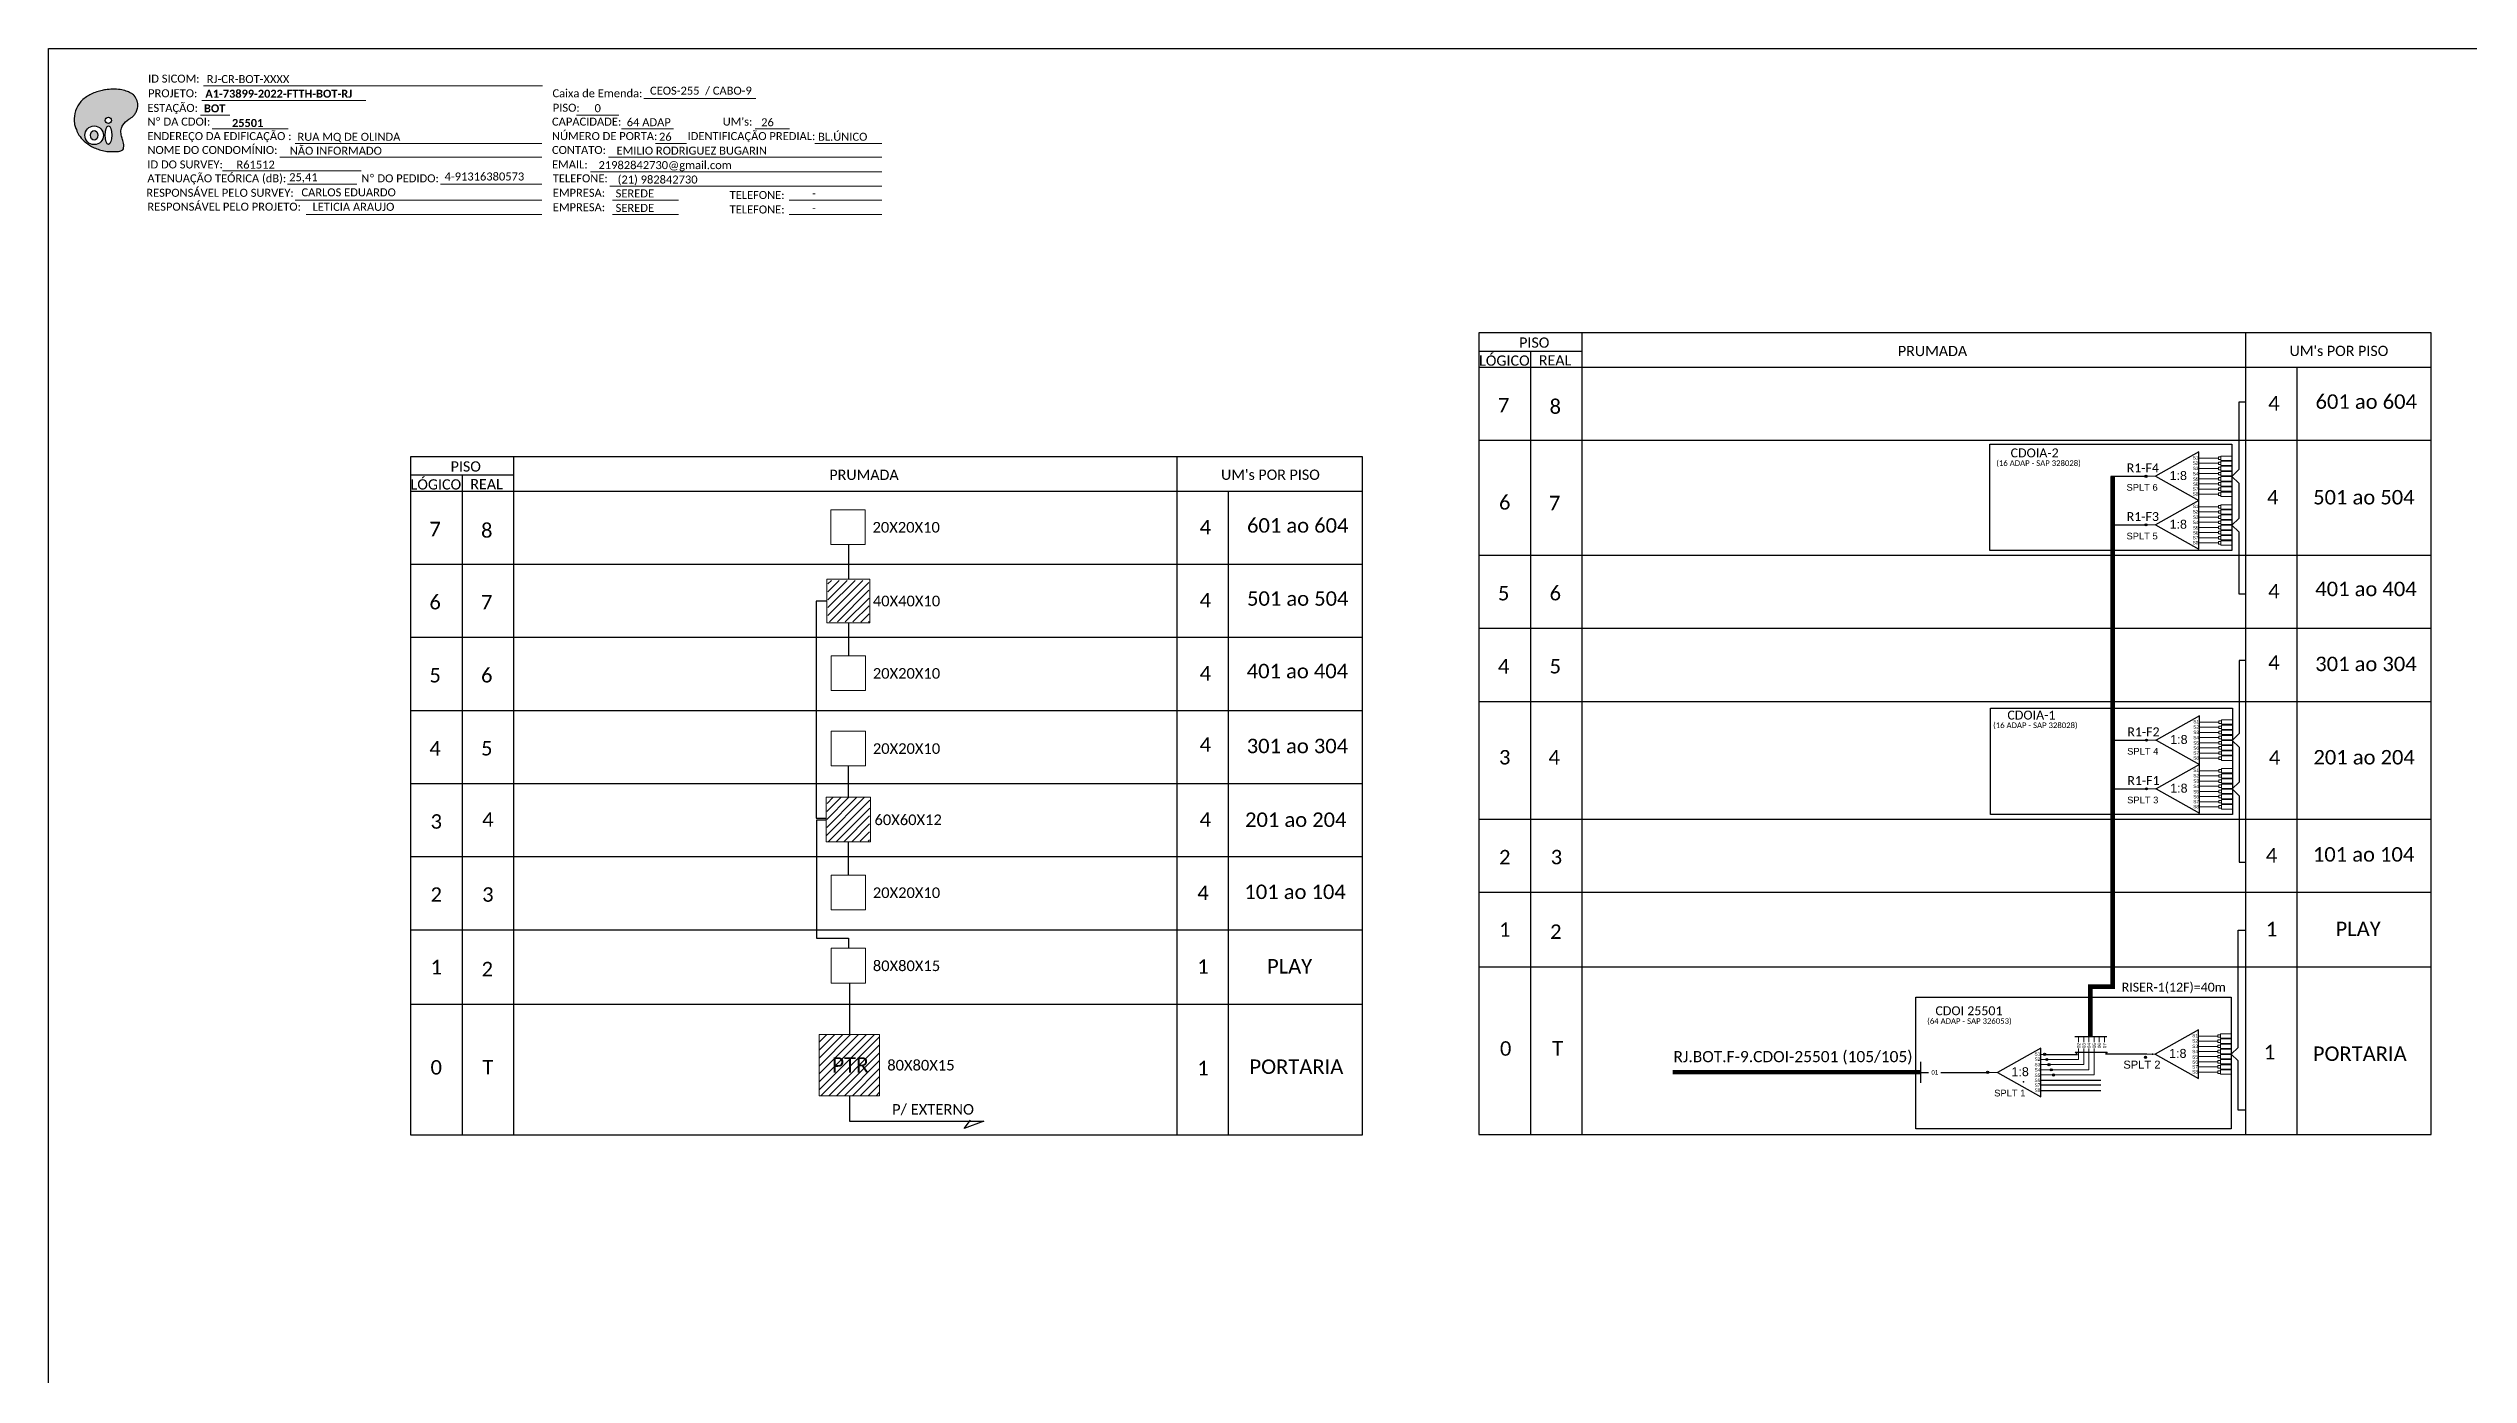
# Model space of a CAD drawing. Extents: x 0 to 841, y 0 to 594.
# Drawn here: x 0 to 542, y 297 to 594 of the extents above; entities that cross this region are included whole.
import ezdxf
from ezdxf.enums import TextEntityAlignment as Align

# ---------------------------------------------------------------- set-up
doc = ezdxf.new("R2010")
doc.units = 0
doc.styles.add('ARIAL', font='arial.ttf')
doc.styles.add('WMF-Calibri0', font='calibri.ttf')
doc.styles.add('WMF-Calibri1', font='calibrib.ttf')
doc.linetypes.add('RESERVA', pattern='A,0.5,-0.15,["RESERVA",Standard,S=0.18,R=0,X=0,Y=-0.1],-1.3', length=1.95)

# ---------------------------------------------------------------- blocks, each defined once
blk = doc.blocks.new('OI')
h = blk.add_hatch(color=40)
edge = h.paths.add_edge_path()
edge.add_spline(control_points=[(4.35, -0.67), (3.92, -0.99), (3.26, -1.5), (2.81, -2.59), (2.9, -3.5), (3.06, -4.27), (3.31, -4.85), (3.37, -5.39), (3.4, -5.88), (3.2, -6.4), (2.54, -6.61), (1.65, -6.63), (0.55, -6.67), (-0.56, -6.42), (-1.61, -6.14), (-2.77, -5.61), (-3.92, -4.77), (-4.89, -3.7), (-5.34, -2.65), (-5.6, -1.94), (-5.85, -0.96), (-5.71, 0.47), (-5.1, 2.02), (-4.14, 3.02), (-3.3, 3.61), (-2.37, 4.16), (-1.36, 4.44), (-0.56, 4.7), (0.79, 4.85), (2.24, 4.97), (3.79, 4.57), (4.67, 4.21), (5.44, 3.65), (5.76, 2.99), (6.03, 2.21), (6.01, 1.46), (5.72, 0.64), (5.31, 0.08), (4.88, -0.38), (4.51, -0.55), (4.35, -0.67)], knot_values=[0, 0, 0, 0, 1.60434, 2.417191, 3.427595, 4.282808, 4.776746, 5.304182, 5.888771, 6.258406, 6.858137, 7.79129, 8.986195, 10.124242, 11.187857, 12.242908, 13.953784, 15.414161, 16.515391, 17.349188, 17.675853, 19.552021, 21.515531, 22.568638, 23.63245, 24.621084, 25.782718, 26.745347, 27.142653, 29.870543, 31.004649, 31.921532, 32.709589, 33.801391, 34.042471, 35.192333, 35.971461, 36.628871, 37.254359, 37.836911, 37.836911, 37.836911, 37.836911], degree=3, periodic=0)
h.paths.add_polyline_path([(1.13, -0.87, -1), (-0.04, -0.87, -1)], flags=16)
edge = h.paths.add_edge_path(flags=16)
edge.add_ellipse((0.56, -3.59), major_axis=(-0.02, 1.71), ratio=0.361305, start_angle=0, end_angle=360)
h.paths.add_polyline_path([(-0.36, -3.62, -1), (-3.8, -3.62, -1)], flags=16)
edge = h.paths.add_edge_path(flags=0)
edge.add_ellipse((-2.08, -3.62), major_axis=(0, 0.885), ratio=0.758294, start_angle=0, end_angle=360)
at = {"color": 40}
for centre, radius in [((-2.08, -3.62), 1.72), ((0.54, -0.87), 0.587)]:
    blk.add_circle(centre, radius, dxfattribs=at)
blk.add_ellipse((-2.08, -3.62), major_axis=(0, 0.885), ratio=0.758294, start_param=-3.141592653589792, end_param=3.141592653589792, dxfattribs=at)
blk.add_ellipse((0.56, -3.59), major_axis=(-0.02, 1.71), ratio=0.361305, dxfattribs=at)
at = {"color": 40, "start_tangent": (-0.800898, -0.598801), "end_tangent": (-0.800898, -0.598801)}
blk.add_spline([(4.35, -0.67), (3.2, -1.78), (2.9, -2.54), (2.92, -3.55), (3.12, -4.38), (3.28, -4.85), (3.37, -5.37), (3.35, -5.95), (3.2, -6.29), (2.66, -6.55), (1.73, -6.63), (0.54, -6.62), (-0.58, -6.41), (-1.6, -6.11), (-2.56, -5.67), (-3.95, -4.67), (-4.89, -3.56), (-5.37, -2.56), (-5.64, -1.78), (-5.72, -1.46), (-5.63, 0.42), (-4.84, 2.22), (-4.13, 2.99), (-3.27, 3.62), (-2.4, 4.09), (-1.3, 4.47), (-0.37, 4.72), (0.02, 4.77), (2.75, 4.8), (3.85, 4.53), (4.69, 4.16), (5.31, 3.68), (5.85, 2.73), (5.93, 2.5), (5.94, 1.35), (5.67, 0.62), (5.29, 0.08), (4.84, -0.36), (4.35, -0.67)], degree=3, dxfattribs=at)
blk = doc.blocks.new('SPLITTER_')
blk.add_point((0, 0))
at = {"style": 'ARIAL', "flags": 4}
blk.add_attdef('SPLT', (0, -3.26), '', height=1.5, dxfattribs=at)
blk = doc.blocks.new('SPLT_1-8_SC-APC')
at = {"color": 1}
blk.add_lwpolyline([(-7.37, -2.1), (-17.04, -7.55), (-7.37, -13), (-7.37, -2.1)], dxfattribs=at)
at = {"color": 3, "lineweight": 0}
for points in [[(-2.99, -3.51), (-7.37, -3.51)], [(-7.37, -4.66), (-2.99, -4.66)], [(-2.41, -3.02), (-2.41, -4)], [(-2.41, -3.02), (0, -3.02)], [(-2.41, -4), (0, -4)], [(-2.41, -4.17), (-2.41, -5.16)], [(-2.41, -4.17), (0, -4.17)], [(-2.41, -5.16), (0, -5.16)], [(-2.41, -5.32), (-2.41, -6.31)], [(-2.41, -5.32), (0, -5.32)], [(-7.37, -5.82), (-2.99, -5.82)], [(-7.37, -6.97), (-2.99, -6.97)], [(-7.37, -8.12), (-2.99, -8.12)], [(-7.37, -9.28), (-2.99, -9.28)], [(-7.37, -10.43), (-2.99, -10.43)], [(-2.41, -6.31), (0, -6.31)], [(-2.41, -6.48), (-2.41, -7.46)], [(-2.41, -6.48), (0, -6.48)], [(-2.41, -7.46), (0, -7.46)], [(-2.41, -7.63), (-2.41, -8.62)], [(-2.41, -7.63), (0, -7.63)], [(-2.41, -8.62), (0, -8.62)], [(-2.41, -8.78), (-2.41, -9.77)], [(-2.41, -8.78), (0, -8.78)], [(-2.41, -9.77), (0, -9.77)], [(-2.41, -9.94), (-2.41, -10.92)], [(-2.41, -9.94), (0, -9.94)], [(-7.37, -11.58), (-2.99, -11.58)], [(-2.41, -10.92), (0, -10.92)], [(-2.41, -11.09), (-2.41, -12.08)], [(-2.41, -11.09), (0, -11.09)], [(-2.41, -12.08), (0, -12.08)]]:
    blk.add_lwpolyline(points, dxfattribs=at)
for points in [[(-2.99, -3.22), (-2.41, -3.22), (-2.41, -3.8), (-2.99, -3.8)], [(-2.99, -4.38), (-2.41, -4.38), (-2.41, -4.95), (-2.99, -4.95)], [(-2.99, -5.53), (-2.41, -5.53), (-2.41, -6.1), (-2.99, -6.1)], [(-2.99, -6.68), (-2.41, -6.68), (-2.41, -7.26), (-2.99, -7.26)], [(-2.99, -7.84), (-2.41, -7.84), (-2.41, -8.41), (-2.99, -8.41)], [(-2.99, -8.99), (-2.41, -8.99), (-2.41, -9.56), (-2.99, -9.56)], [(-2.99, -10.14), (-2.41, -10.14), (-2.41, -10.72), (-2.99, -10.72)], [(-2.99, -11.3), (-2.41, -11.3), (-2.41, -11.87), (-2.99, -11.87)]]:
    blk.add_lwpolyline(points, close=True, dxfattribs=at)
at = {"color": 1, "lineweight": 0}
blk.add_lwpolyline([(-17.04, -7.55), (-19.26, -7.55)], dxfattribs=at)
at = {"color": 1, "style": 'ARIAL'}
for s, height, p in [('S1', 0.75, (-8.74, -3.78)), ('S2', 0.75, (-8.74, -4.97)), ('S3', 0.75, (-8.74, -6.18)), ('1:8', 2, (-13.91, -8.4)), ('S4', 0.75, (-8.74, -7.36)), ('S5', 0.75, (-8.74, -8.57)), ('S6', 0.75, (-8.74, -9.69)), ('S7', 0.75, (-8.74, -10.78)), ('S8', 0.75, (-8.74, -11.9))]:
    blk.add_text(s, height=height, dxfattribs=at).set_placement(p)

msp = doc.modelspace()

# ---------------------------------------------------------------- hatches: boundary and pattern name
h = msp.add_hatch(color=3)
h.dxf.hatch_style = 1
edge = h.paths.add_edge_path()
edge.add_arc((469.9, 498.19), 0.256, -180, 180, ccw=False)
h = msp.add_hatch(color=3)
h.dxf.hatch_style = 1
edge = h.paths.add_edge_path()
edge.add_arc((469.9, 487.3), 0.256, -180, 180, ccw=False)
h = msp.add_hatch()
h.set_pattern_fill('ANSI31', color=1, scale=10, style=0)
h.set_pattern_definition([(45, (-440.8785, 77.7638), (-0.8838835, 0.8838835), [])])
h.paths.add_polyline_path([(183.82, 474.82), (174.62, 474.88), (174.62, 465.62), (183.88, 465.5)])
h.paths.add_polyline_path([(182.62, 466.08), (182.62, 466.08), (182.62, 471.23), (182.62, 471.23)], flags=24)
h = msp.add_hatch(color=3)
h.dxf.hatch_style = 1
edge = h.paths.add_edge_path()
edge.add_arc((470.04, 439.08), 0.256, -180, 180, ccw=False)
h = msp.add_hatch(color=3)
h.dxf.hatch_style = 1
edge = h.paths.add_edge_path()
edge.add_arc((470.04, 428.18), 0.256, -180, 180, ccw=False)
h = msp.add_hatch()
h.set_pattern_fill('ANSI31', color=1, scale=10, style=0)
h.set_pattern_definition([(45, (-440.7601, 28.9298), (-0.8838835, 0.8838835), [])])
h.paths.add_polyline_path([(184.01, 426.2), (174.46, 426.24), (174.32, 416.41), (183.96, 416.43)])
h.paths.add_polyline_path([(182.74, 417.25), (182.74, 417.25), (182.74, 422.39), (182.74, 422.39)], flags=24)
h = msp.add_hatch()
h.set_pattern_fill('ANSI31', color=1, scale=10, style=0)
h.set_pattern_definition([(45, (-457.8024, -17.5247), (-0.8838835, 0.8838835), [])])
h.paths.add_polyline_path([(156.27, 370.79), (165.7, 370.79), (165.7, 375.94), (156.27, 375.94)], flags=9)
h = msp.add_hatch()
h.set_pattern_fill('ANSI31', color=1, scale=10, style=0)
h.set_pattern_definition([(45, (-438.9643, -24.5461), (-0.8838835, 0.8838835), [])])
h.paths.add_polyline_path([(186.23, 373.18), (172.66, 373.18), (172.66, 359.42), (186.23, 359.42)])
h.paths.add_polyline_path([(175.11, 363.77), (184.53, 363.77), (184.53, 368.92), (175.11, 368.92)], flags=24)
h = msp.add_hatch(color=3)
h.dxf.hatch_style = 1
edge = h.paths.add_edge_path()
edge.add_arc((447.21, 368.71), 0.242, 0, 360)
h = msp.add_hatch(color=3)
h.dxf.hatch_style = 1
edge = h.paths.add_edge_path()
edge.add_arc((434.45, 364.68), 0.256, 0, 360)
h = msp.add_hatch(color=3)
h.dxf.hatch_style = 1
edge = h.paths.add_edge_path()
edge.add_arc((447.71, 367.56), 0.242, 0, 360)
h = msp.add_hatch(color=3)
h.dxf.hatch_style = 1
edge = h.paths.add_edge_path()
edge.add_arc((448.21, 366.41), 0.242, 0, 360)
h = msp.add_hatch(color=3)
h.dxf.hatch_style = 1
edge = h.paths.add_edge_path()
edge.add_arc((448.71, 365.25), 0.242, 0, 360)
h = msp.add_hatch(color=3)
h.dxf.hatch_style = 1
edge = h.paths.add_edge_path()
edge.add_arc((449.21, 364.1), 0.242, 0, 360)
h = msp.add_hatch(color=3)
h.dxf.hatch_style = 1
edge = h.paths.add_edge_path()
edge.add_arc((469.82, 368.08), 0.256, -180, 180, ccw=False)

# ---------------------------------------------------------------- linework, layer by layer
msp.add_lwpolyline([(0, 594), (841, 594), (841, 0), (0, 0)], close=True)
at = {"color": 7, "lineweight": 0}
for points in [[(34.74, 585.59), (110.71, 585.59)], [(34.35, 582.31), (71.14, 582.31)], [(133.39, 582.8), (158.52, 582.8)], [(34.06, 579.03), (40.61, 579.03)], [(36.72, 575.96), (53.69, 575.96)], [(118.34, 579.07), (127.83, 579.07)], [(128.39, 575.96), (140.01, 575.96)], [(158.33, 575.96), (166, 575.96)], [(51.88, 569.61), (110.55, 569.61)], [(55.29, 572.72), (110.55, 572.72)], [(125.51, 569.61), (186.74, 569.61)], [(135.98, 572.72), (142.92, 572.72)], [(171.67, 572.72), (186.71, 572.72)], [(39.04, 566.55), (70.09, 566.55)], [(121.47, 566.38), (186.74, 566.38)], [(53.58, 563.58), (69.09, 563.58)], [(55.29, 560.03), (110.55, 560.03)], [(87.81, 563.58), (110.57, 563.58)], [(125.75, 563.14), (186.74, 563.14)], [(126.36, 560.03), (141.16, 560.03)], [(165.97, 560.03), (186.74, 560.03)], [(57.78, 556.79), (110.55, 556.79)], [(126.36, 556.79), (141.16, 556.79)], [(165.97, 556.79), (186.74, 556.79)], [(447.21, 368.71), (446.34, 368.71)], [(447.21, 368.71), (446.34, 368.71)], [(446.34, 367.56), (447.71, 367.56)], [(446.34, 367.56), (447.71, 367.56)], [(446.34, 366.41), (448.21, 366.41)], [(446.34, 366.41), (448.21, 366.41)], [(446.34, 365.25), (448.71, 365.25)], [(446.34, 365.25), (448.71, 365.25)], [(446.34, 364.1), (449.21, 364.1)], [(446.34, 364.1), (449.21, 364.1)]]:
    msp.add_lwpolyline(points, dxfattribs=at)
at = {"color": 0}
for points in [[(533.79, 530.27), (320.48, 530.27)], [(343.63, 526.16), (320.48, 526.16)], [(294.41, 502.54), (81.1, 502.54)], [(104.24, 498.42), (81.1, 498.42)]]:
    msp.add_lwpolyline(points, dxfattribs=at)
for points in [[(320.48, 530.27), (320.48, 350.78), (533.79, 350.78), (533.79, 530.27)], [(332.05, 526.16), (332.05, 350.78)], [(343.63, 350.78), (343.63, 530.27)], [(492.2, 530.27), (492.2, 350.78)], [(320.48, 522.61), (533.79, 522.61)], [(503.78, 350.78), (503.78, 522.61)], [(320.48, 506.23), (533.79, 506.23)], [(81.1, 502.54), (81.1, 350.66), (294.41, 350.66), (294.41, 502.54)], [(104.24, 350.66), (104.24, 502.54)], [(252.82, 502.54), (252.82, 350.66)], [(81.1, 494.87), (294.41, 494.87)], [(92.67, 498.42), (92.67, 350.66)], [(264.39, 350.66), (264.39, 494.87)], [(81.1, 478.5), (294.41, 478.5)], [(320.48, 480.51), (533.79, 480.51)], [(81.1, 462.12), (294.41, 462.12)], [(320.48, 464.14), (533.79, 464.14)], [(81.1, 445.75), (294.41, 445.75)], [(320.48, 447.76), (533.79, 447.76)], [(81.1, 429.38), (294.41, 429.38)], [(320.48, 421.39), (533.79, 421.39)], [(81.1, 413.01), (294.41, 413.01)], [(320.48, 405.02), (533.79, 405.02)], [(81.1, 396.64), (294.41, 396.64)], [(320.48, 388.34), (533.79, 388.34)], [(81.1, 379.96), (294.41, 379.96)]]:
    msp.add_lwpolyline(points)
at = {"color": 3}
for points in [[(492.2, 514.77), (490.7, 514.77), (490.7, 499.66), (489.13, 498.15), (490.7, 496.65), (490.7, 488.76), (489.13, 487.26), (490.7, 485.75), (490.7, 471.85), (492.2, 471.85)], [(179.22, 482.9), (179.22, 475.16)], [(174.38, 470.18), (172.02, 470.18), (172.02, 421.59), (174.27, 421.59)], [(179.22, 465.35), (179.22, 457.95)], [(492.2, 456.91), (490.84, 456.91), (490.83, 440.55), (489.27, 439.04), (490.83, 437.54), (490.83, 429.65), (489.27, 428.15), (490.83, 426.64), (490.83, 411.73), (492.2, 411.73)], [(179.22, 426.35), (179.22, 433.34)], [(174.27, 421.15), (172.05, 421.15), (172.05, 394.77), (179.22, 394.77), (179.22, 392.46)], [(179.22, 408.83), (179.22, 416.31)], [(492.2, 356.19), (490.61, 356.19), (490.6, 367.26), (489.04, 368.77), (490.6, 370.27), (490.6, 396.5), (492.2, 396.5)], [(179.44, 384.69), (179.44, 373.18)], [(419.51, 364.68), (421.24, 364.68)], [(423.97, 364.68), (434.48, 364.68)]]:
    msp.add_lwpolyline(points, dxfattribs=at)
at = {"color": 1}
for points in [[(434.93, 505.38), (489.16, 505.38), (489.16, 481.52), (434.93, 481.52)], [(435.06, 446.26), (489.3, 446.26), (489.3, 422.41), (435.06, 422.41)], [(418.35, 381.56), (489.04, 381.56), (489.04, 352), (418.35, 352)]]:
    msp.add_lwpolyline(points, close=True, dxfattribs=at)
at = {"color": 5, "const_width": 1}
msp.add_lwpolyline([(457.47, 372.74), (457.47, 383.88), (462.46, 383.88), (462.46, 498.19)], dxfattribs=at)
at = {"color": 5}
for points in [[(462.03, 498.19), (469.93, 498.19)], [(462.03, 487.3), (469.87, 487.3)], [(462.16, 439.08), (470.06, 439.08)], [(462.16, 428.18), (470.01, 428.18)], [(447.46, 368.71), (454.55, 368.71)], [(453.98, 372.72), (461.18, 372.72)], [(454.55, 368.71), (454.05, 369.24), (461.24, 369.24), (460.85, 368.78)], [(470.13, 368.78), (460.85, 368.78)]]:
    msp.add_lwpolyline(points, dxfattribs=at)
at = {"lineweight": 0}
for points in [[(182.97, 490.67), (175.31, 490.67), (175.31, 482.9), (182.97, 482.9)], [(183.05, 457.95), (175.39, 457.95), (175.39, 450.18), (183.05, 450.18)], [(183.06, 441.11), (175.4, 441.11), (175.4, 433.34), (183.06, 433.34)], [(183.05, 408.83), (175.39, 408.83), (175.39, 401.07), (183.05, 401.07)], [(183.05, 392.46), (175.39, 392.46), (175.39, 384.69), (183.05, 384.69)]]:
    msp.add_lwpolyline(points, close=True, dxfattribs=at)
at = {"color": 1, "lineweight": 0}
for points in [[(184.06, 475.16), (174.38, 475.16), (174.38, 465.35), (184.06, 465.35)], [(184.18, 426.35), (174.27, 426.35), (174.27, 416.31), (184.18, 416.31)], [(172.66, 373.18), (186.23, 373.18), (186.23, 359.42), (172.66, 359.42)]]:
    msp.add_lwpolyline(points, close=True, dxfattribs=at)
at = {"color": 1}
for points in [[(446.34, 370.13), (436.67, 364.68), (446.34, 359.23), (446.34, 370.13)], [(446.34, 370.13), (436.67, 364.68), (446.34, 359.23), (446.34, 370.13)], [(419.51, 362.32), (419.51, 367.04)], [(179.44, 359.42), (179.44, 353.72), (209.58, 353.72)], [(205.17, 352.13), (206.57, 353.96)], [(209.58, 353.72), (205.17, 352.13)]]:
    msp.add_lwpolyline(points, dxfattribs=at)
at = {"color": 5, "lineweight": 0}
for points in [[(447.96, 367.56), (454.82, 367.56), (454.82, 370)], [(448.46, 366.41), (455.97, 366.41), (455.97, 370)], [(448.96, 365.25), (457.13, 365.25), (457.13, 370)], [(449.46, 364.1), (458.29, 364.1), (458.29, 370)], [(454.82, 372.71), (454.82, 371.43)], [(455.97, 372.71), (455.97, 371.42)], [(457.13, 372.71), (457.13, 371.43)], [(458.29, 372.71), (458.29, 371.43)], [(459.44, 372.71), (459.44, 371.42)], [(460.6, 372.7), (460.6, 371.41)]]:
    msp.add_lwpolyline(points, dxfattribs=at)
at = {"color": 1, "const_width": 1}
msp.add_lwpolyline([(363.9, 364.72), (419.51, 364.72)], dxfattribs=at)
at = {"color": 1, "lineweight": 0}
msp.add_lwpolyline([(436.67, 364.68), (434.45, 364.68)], dxfattribs=at)
msp.add_lwpolyline([(436.67, 364.68), (434.45, 364.68)], dxfattribs=at)
at = {"color": 8, "linetype": 'RESERVA', "ltscale": 4}
for points in [[(446.34, 362.96), (459.83, 362.96)], [(446.34, 361.86), (459.81, 361.86)], [(446.34, 360.64), (459.84, 360.64)]]:
    msp.add_lwpolyline(points, dxfattribs=at)
at = {"color": 3}
for centre, radius in [((469.9, 498.19), 0.256), ((469.9, 487.3), 0.256), ((470.04, 439.08), 0.256), ((470.04, 428.18), 0.256), ((447.21, 368.71), 0.242), ((434.45, 364.68), 0.256), ((447.71, 367.56), 0.242), ((448.21, 366.41), 0.242), ((448.71, 365.25), 0.242), ((449.21, 364.1), 0.242), ((449.21, 364.1), 0.242), ((469.82, 368.08), 0.256)]:
    msp.add_circle(centre, radius, dxfattribs=at)

# ---------------------------------------------------------------- block references
at = {"color": 7, "xscale": 1.213923925138498, "yscale": 1.213923925184645, "zscale": 1.213923925163967, "rotation": 0.1532896023337312}
msp.add_blockref('OI', (12.77, 578.94), dxfattribs=at)
at = {"color": 3}
for p in [(489.13, 505.74), (489.13, 494.84), (489.27, 446.63), (489.27, 435.73), (489.03, 376.33)]:
    msp.add_blockref('SPLT_1-8_SC-APC', p, dxfattribs=at)
ref = msp.add_blockref('SPLITTER_', (472.1, 498.2), dxfattribs=dict(xscale=-1))
ref.add_attrib('SPLT', 'SPLT 6', (465.57, 494.94), dxfattribs={"height": 1.5, "style": 'ARIAL'})
ref = msp.add_blockref('SPLITTER_', (472.1, 487.3), dxfattribs=dict(xscale=-1))
ref.add_attrib('SPLT', 'SPLT 5', (465.57, 484.04), dxfattribs={"height": 1.5, "style": 'ARIAL'})
ref = msp.add_blockref('SPLITTER_', (472.24, 439.09), dxfattribs=dict(xscale=-1))
ref.add_attrib('SPLT', 'SPLT 4', (465.71, 435.83), dxfattribs={"height": 1.5, "style": 'ARIAL'})
ref = msp.add_blockref('SPLITTER_', (472.24, 428.19), dxfattribs=dict(xscale=-1))
ref.add_attrib('SPLT', 'SPLT 3', (465.71, 424.93), dxfattribs={"height": 1.5, "style": 'ARIAL'})
at = {"color": 7}
ref = msp.add_blockref('SPLITTER_', (471.39, 368.78), dxfattribs=dict(at, xscale=-1))
ref.add_attrib('SPLT', 'SPLT 2', (464.85, 365.52), dxfattribs={"height": 1.79, "style": 'ARIAL'})
ref = msp.add_blockref('SPLITTER_', (442.45, 362.56), dxfattribs=dict(xscale=-1))
ref.add_attrib('SPLT', 'SPLT 1', (435.92, 359.29), dxfattribs={"height": 1.5, "style": 'ARIAL'})

# ---------------------------------------------------------------- texts
at = {"color": 7, "lineweight": 0, "style": 'WMF-Calibri0'}
for s, height, p in [('ID SICOM:', 1.793, (22.34, 586.34)), ('ESTAÇÃO:', 1.793, (22.17, 579.78)), ('PROJETO: ', 1.793, (22.34, 583.06)), ('Caixa de Emenda:', 1.7927, (112.93, 583.06)), ('PISO:', 1.793, (113, 579.82)), ('ENDEREÇO DA EDIFICAÇÃO :', 1.7927, (22.17, 573.47)), ('Nº DA CDOI:', 1.7927, (22.17, 576.71)), ('CAPACIDADE:', 1.7927, (112.82, 576.71)), ('NÚMERO DE PORTA:', 1.7927, (112.82, 573.47)), ('IDENTIFICAÇÃO PREDIAL:', 1.7927, (143.19, 573.47)), ("UM's:", 1.793, (151.07, 576.71)), ('NOME DO CONDOMÍNIO:', 1.7927, (22.17, 570.36)), ('CONTATO:', 1.793, (112.82, 570.36)), ('ATENUAÇÃO TEÓRICA (dB):', 1.7927, (22.17, 564.01)), ('ID DO SURVEY:', 1.7927, (22.17, 567.12)), ('Nº DO PEDIDO:', 1.7927, (70.1, 564.01)), ('EMAIL:', 1.793, (112.82, 567.12)), ('TELEFONE:', 1.793, (113, 564.01)), ('RESPONSÁVEL PELO SURVEY:', 1.7927, (21.93, 560.77)), ('RESPONSÁVEL PELO PROJETO:', 1.7927, (22.17, 557.66)), ('EMPRESA:', 1.793, (113, 560.77)), ('EMPRESA:', 1.793, (113, 557.54)), ('TELEFONE:', 1.793, (152.61, 560.27)), ('TELEFONE:', 1.793, (152.61, 557.03))]:
    msp.add_text(s, height=height, dxfattribs=at).set_placement(p)
at = {"color": 7}
for s, height, style, p in [('CEOS-255  / CABO-9', 1.7927, 'WMF-Calibri0', (134.78, 583.64)), ('BOT', 1.793, 'WMF-Calibri1', (34.85, 579.68)), ('A1-73899-2022-FTTH-BOT-RJ', 1.7927, 'WMF-Calibri1', (35.15, 582.96)), ('0', 1.79, 'WMF-Calibri0', (122.36, 579.72)), ('RUA MQ DE OLINDA', 1.7927, 'WMF-Calibri0', (55.8, 573.31)), ('64 ADAP', 1.793, 'WMF-Calibri0', (129.57, 576.58)), ('26', 1.793, 'WMF-Calibri0', (136.79, 573.32)), ('26', 1.793, 'WMF-Calibri0', (159.69, 576.56)), ('BL.ÚNICO', 1.793, 'WMF-Calibri0', (172.43, 573.32)), ('NÃO INFORMADO', 1.7927, 'WMF-Calibri0', (54.08, 570.19)), ('EMILIO RODRIGUEZ BUGARIN', 1.7927, 'WMF-Calibri0', (127.29, 570.21)), ('R61512', 1.793, 'WMF-Calibri0', (42.13, 567.08)), ('25,41 ', 1.793, 'WMF-Calibri0', (53.95, 564.25)), ('4-91316380573', 1.7927, 'WMF-Calibri0', (88.75, 564.42)), ('21982842730@gmail.com', 1.7927, 'WMF-Calibri0', (123.25, 566.97)), ('(21) 982842730', 1.7927, 'WMF-Calibri0', (127.53, 563.74)), ('CARLOS EDUARDO', 1.7927, 'WMF-Calibri0', (56.69, 560.87)), ('LETICIA ARAUJO', 1.7927, 'WMF-Calibri0', (59.18, 557.63)), ('SEREDE', 1.793, 'WMF-Calibri0', (127.07, 560.63)), ('SEREDE', 1.793, 'WMF-Calibri0', (127.07, 557.39)), ('       -', 1.793, 'WMF-Calibri0', (166.67, 560.63)), ('       -    ', 1.7927, 'WMF-Calibri0', (166.67, 557.39)), ('601 ao 604', 3.24, 'WMF-Calibri0', (507.91, 513.29)), ('501 ao 504', 3.24, 'WMF-Calibri0', (507.38, 491.87)), ('601 ao 604', 3.24, 'WMF-Calibri0', (268.53, 485.55)), ('20X20X10', 2.373, 'WMF-Calibri0', (184.63, 485.57)), ('501 ao 504', 3.24, 'WMF-Calibri0', (268.53, 469.18)), ('401 ao 404', 3.24, 'WMF-Calibri0', (507.85, 471.33)), ('40X40X10', 2.373, 'WMF-Calibri0', (184.7, 469.06)), ('401 ao 404', 3.24, 'WMF-Calibri0', (268.46, 452.94)), ('301 ao 304', 3.24, 'WMF-Calibri0', (507.85, 454.54)), ('20X20X10', 2.373, 'WMF-Calibri0', (184.7, 452.85)), ('301 ao 304', 3.24, 'WMF-Calibri0', (268.46, 436.16)), ('20X20X10', 2.373, 'WMF-Calibri0', (184.71, 436.01)), ('201 ao 204', 3.24, 'WMF-Calibri0', (507.44, 433.64)), ('201 ao 204', 3.24, 'WMF-Calibri0', (268.09, 419.65)), ('60X60X12', 2.373, 'WMF-Calibri0', (185.07, 420.06)), ('101 ao 104', 3.24, 'WMF-Calibri0', (507.32, 411.88)), ('101 ao 104', 3.24, 'WMF-Calibri0', (267.94, 403.5)), ('20X20X10', 2.373, 'WMF-Calibri0', (184.7, 403.73)), ('PLAY', 3.24, 'WMF-Calibri0', (512.4, 395.2)), ('80X80X15', 2.373, 'WMF-Calibri0', (184.7, 387.36)), ('PLAY', 3.24, 'WMF-Calibri0', (273.01, 386.82)), ('PORTARIA', 3.24, 'WMF-Calibri0', (507.32, 367.24)), ('PTR', 3.433, 'WMF-Calibri0', (175.52, 364.64)), ('80X80X15', 2.373, 'WMF-Calibri0', (187.93, 365.1)), ('PORTARIA', 3.24, 'WMF-Calibri0', (269.09, 364.33)), ('P/ EXTERNO', 2.373, 'WMF-Calibri0', (189, 355.21))]:
    msp.add_text(s, height=height, dxfattribs=dict(at, style=style)).set_placement(p)
at = {"color": 7, "style": 'WMF-Calibri1'}
msp.add_text('25501', height=1.793, dxfattribs=at).set_placement((44.64, 576.4), align=Align.CENTER)
at = {"color": 0, "style": 'WMF-Calibri0'}
for s, p in [('     PISO', (325.44, 526.97)), ('PRUMADA', (414.35, 525.09)), ("UM's POR PISO", (502.09, 525.11)), ('  LÓGICO', (318.9, 522.94)), ('    REAL', (330.66, 523)), ('     PISO', (86.06, 499.23)), ('PRUMADA', (174.97, 497.35)), ("UM's POR PISO", (262.71, 497.38)), ('  LÓGICO', (79.52, 495.21)), ('    REAL', (91.28, 495.26))]:
    msp.add_text(s, height=2.3, dxfattribs=at).set_placement(p)
at = {"color": 1}
for s, height, style, p in [('CDOIA-2', 2, 'WMF-Calibri0', (439.6, 502.41)), ('CDOIA-1', 2, 'WMF-Calibri0', (438.88, 443.7)), ('CDOI 25501', 2, 'WMF-Calibri0', (422.75, 377.48)), ('S1', 0.75, 'ARIAL', (444.97, 368.44)), ('S1', 0.75, 'ARIAL', (444.97, 368.44)), ('1:8', 2, 'ARIAL', (439.8, 363.83)), ('1:8', 2, 'ARIAL', (439.8, 363.83)), ('S2', 0.75, 'ARIAL', (444.97, 367.26)), ('S2', 0.75, 'ARIAL', (444.97, 367.26)), ('S3', 0.75, 'ARIAL', (444.97, 366.05)), ('S3', 0.75, 'ARIAL', (444.97, 366.05)), ('S4', 0.75, 'ARIAL', (444.97, 364.87)), ('S4', 0.75, 'ARIAL', (444.97, 364.87)), ('S5', 0.75, 'ARIAL', (444.97, 363.66)), ('S5', 0.75, 'ARIAL', (444.97, 363.66)), ('S6', 0.75, 'ARIAL', (444.97, 362.54)), ('S6', 0.75, 'ARIAL', (444.97, 362.54)), ('S7', 0.75, 'ARIAL', (444.97, 361.44)), ('S7', 0.75, 'ARIAL', (444.97, 361.44)), ('S8', 0.75, 'ARIAL', (444.97, 360.32)), ('S8', 0.75, 'ARIAL', (444.97, 360.32))]:
    msp.add_text(s, height=height, dxfattribs=dict(at, style=style)).set_placement(p)
at = {"color": 1, "style": 'WMF-Calibri0'}
for s, p in [('(16 ADAP - SAP 328028)', (445.86, 500.5)), ('(16 ADAP - SAP 328028)', (445.15, 441.79)), ('(64 ADAP - SAP 326053)', (430.37, 375.55))]:
    msp.add_text(s, height=1.25, dxfattribs=at).set_placement(p, align=Align.CENTER)
at = {"color": 5, "style": 'WMF-Calibri0'}
for s, p in [('R1-F4', (465.6, 499.06)), ('R1-F3', (465.6, 488.16)), ('R1-F2', (465.74, 439.95)), ('R1-F1', (465.74, 429.05)), ('RISER-1(12F)=40m', (464.48, 382.77))]:
    msp.add_text(s, height=2, dxfattribs=at).set_placement(p)
at = {"color": 1, "style": 'WMF-Calibri0'}
msp.add_text('RJ.BOT.F-9.CDOI-25501 (105/105)', height=2.5, dxfattribs=at).set_placement((390.84, 368.21, 5.64), align=Align.MIDDLE_CENTER)
at = {"style": 'ARIAL'}
for s, p in [('02', (454.87, 370.68)), ('03', (456.03, 370.68)), ('04', (457.18, 370.68)), ('05', (458.34, 370.68)), ('06', (459.5, 370.68)), ('07', (460.65, 370.67))]:
    msp.add_text(s, height=0.75, rotation=90, dxfattribs=at).set_placement(p, align=Align.MIDDLE_CENTER)
msp.add_text('01', height=1, dxfattribs=at).set_placement((422.62, 364.68), align=Align.MIDDLE_CENTER)
at = {"color": 7, "insert": (35.47, 588.03), "char_height": 1.7927, "width": 42.385, "attachment_point": 1, "style": 'WMF-Calibri1'}
msp.add_mtext('\\C256;\\fCalibri|b0|i0|c0|p34;RJ-CR-BOT-XXXX\\P\\P', dxfattribs=at)
at = {"color": 7, "style": 'WMF-Calibri0'}
for tag, flags, p in [('7', 4, (326.02, 514.1)), ('8', 4, (337.59, 513.79)), ('4', 4, (498.58, 514.53)), ('6', 4, (326.26, 492.33)), ('7', 4, (337.43, 492.18)), ('4', 4, (498.34, 493.49)), ('4', 4, (259.2, 486.79)), ('7', 4, (86.64, 486.36)), ('8', 4, (98.21, 486.05)), ('6', 4, (86.64, 469.99)), ('4', 4, (259.2, 470.42)), ('5', 4, (326.02, 472)), ('6', 4, (337.59, 472.01)), ('4', 4, (498.58, 472.43)), ('7', 4, (98.21, 470)), ('4', 4, (259.2, 454.05)), ('4', 4, (326.02, 455.63)), ('5', 4, (337.59, 455.64)), ('4', 4, (498.58, 456.48)), ('5', 4, (86.64, 453.62)), ('6', 4, (98.21, 453.63)), ('4', 4, (259.2, 438.09)), ('4', 4, (86.64, 437.24)), ('5', 4, (98.21, 437.26)), ('3', 4, (326.26, 435.25)), ('4', 4, (337.35, 435.25)), ('4', 4, (498.73, 435.19)), ('4', 4, (98.46, 421.3)), ('4', 4, (259.2, 421.31)), ('3', 4, (86.89, 420.87)), ('2', 4, (326.27, 412.88)), ('3', 4, (337.84, 412.9)), ('4', 4, (498.06, 413.29)), ('2', 4, (86.89, 404.5)), ('3', 4, (98.46, 404.51)), ('4', 4, (258.68, 404.9)), ('1', 4, (326.27, 396.66)), ('2', 4, (337.71, 396.2)), ('1', 4, (498.06, 396.78)), ('1', 4, (86.89, 388.27)), ('2', 4, (98.33, 387.82)), ('1', 4, (258.68, 388.39)), ('0', 4, (326.47, 370.03)), ('T', 12, (338.12, 370.06)), ('1', 4, (497.6, 369.23)), ('0', 4, (86.89, 365.81)), ('T', 12, (98.46, 365.85)), ('1', 4, (258.68, 365.65))]:
    msp.add_attdef(tag, text='XX', height=3.24, dxfattribs=dict(at, flags=flags)).set_placement(p, align=Align.MIDDLE_CENTER)

doc.saveas('drawing.dxf')
